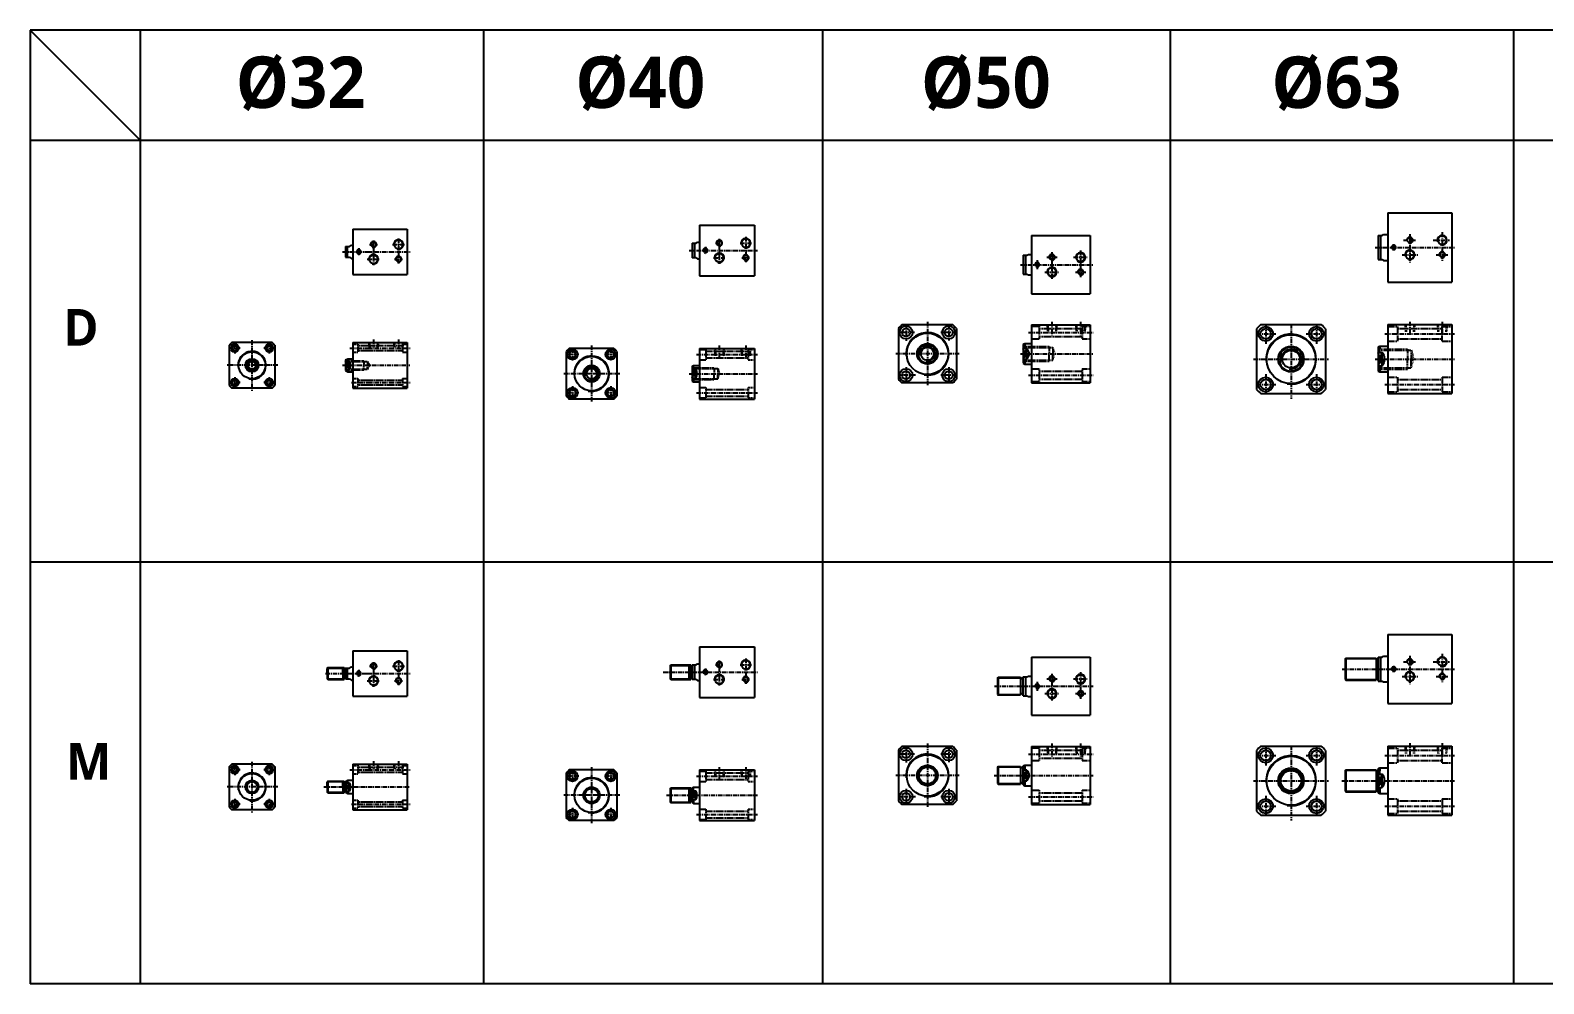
# Model space of a CAD drawing. Extents: x 0 to 4072, y 0 to 1298.
# Drawn here: x 0 to 2061, y 0 to 1298 of the extents above; entities that cross this region are included whole.
import ezdxf

# ---------------------------------------------------------------- set-up
doc = ezdxf.new("R2010")
doc.units = 0
doc.header["$LTSCALE"] = 5
doc.header["$MEASUREMENT"] = 0
doc.header["$PDMODE"] = 34
for name, pattern in [('CENTER', [2, 1.25, -0.25, 0.25, -0.25]), ('CENTERX2', [4, 2.5, -0.5, 0.5, -0.5]), ('HIDDEN', [0.375, 0.25, -0.125])]:
    doc.linetypes.add(name, pattern=pattern)
doc.layers.get('0').update_dxf_attribs({"linetype": 'CONTINUOUS'})
doc.layers.get('Defpoints').update_dxf_attribs({"linetype": 'CONTINUOUS'})
for name, color, linetype in [('CEN', 1, 'CENTERX2'), ('FL', 3, 'CONTINUOUS'), ('HIDDEN', 2, 'HIDDEN'), ('ML', 3, 'CONTINUOUS'), ('테두리', 7, 'CONTINUOUS')]:
    doc.layers.add(name, color=color, linetype=linetype)
doc.styles.add('GHS', font='romans', dxfattribs={"bigfont": 'ghs'})
doc.styles.add('문자', font='romans.shx')
doc.styles.add('치수', font='romans.shx', dxfattribs={"width": 0.7, "oblique": 10, "bigfont": 'fhg.shx'})

msp = doc.modelspace()

# ---------------------------------------------------------------- linework, layer by layer
for p, q in [((4071.8, 1298), (0, 1298)), ((0, 1298), (0, 574)), ((150, 1148), (0, 1298)), ((150, 574), (150, 1298)), ((617.5, 574), (617.5, 1298)), ((1079.3, 574), (1079.3, 1298)), ((1552.5, 574), (1552.5, 1298)), ((2020, 574), (2020, 1298)), ((4071.8, 1148), (0, 1148)), ((1848.4, 1049.3), (1848.4, 1015.8)), ((1848.4, 1049.3), (1935.4, 1049.3)), ((1935.4, 1049.3), (1935.4, 955.3)), ((439.3, 1027.3), (439.3, 987.3)), ((439.3, 1027.3), (458.7, 1027.3)), ((458.7, 1027.3), (513.3, 1027.3)), ((513.3, 1027.3), (513.3, 965.3)), ((1835.4, 1018.7), (1835.4, 986)), ((1835.4, 1018.7), (1840.7, 1018.7)), ((1838.4, 1018.7), (1838.4, 986)), ((1840.7, 1018.7), (1842.7, 1019.8)), ((1842.7, 1019.8), (1848.4, 1019.8)), ((1848.4, 1015.8), (1848.4, 1002.3)), ((429.3, 1003.6), (429.3, 989.1)), ((429.3, 1003.6), (434.5, 1003.6)), ((431.3, 1003.6), (431.3, 989.1)), ((434.5, 1003.6), (437.5, 1005.3)), ((437.5, 1005.3), (439.3, 1005.3)), ((1848.4, 1002.3), (1848.4, 955.3)), ((429.3, 989.1), (434.5, 989.1)), ((434.5, 989.1), (437.5, 987.3)), ((437.5, 987.3), (439.3, 987.3)), ((439.3, 987.3), (439.3, 978.3)), ((439.3, 978.3), (439.3, 965.3)), ((1835.4, 986), (1840.7, 986)), ((1840.7, 986), (1842.7, 984.8)), ((1842.7, 984.8), (1848.4, 984.8)), ((439.3, 965.3), (458.7, 965.3)), ((458.7, 965.3), (513.3, 965.3)), ((1848.4, 955.3), (1935.4, 955.3)), ((1669.7, 891.5), (1669.7, 809.1)), ((1675.5, 897.3), (1757.9, 897.3)), ((1763.7, 891.5), (1763.7, 809.1)), ((1848.4, 897.3), (1848.4, 863.8)), ((1848.4, 897.3), (1935.4, 897.3)), ((1935.4, 897.3), (1935.4, 803.3)), ((270.9, 869.5), (270.9, 814.4)), ((329.5, 872.9), (274.4, 872.9)), ((332.9, 869.5), (332.9, 814.4)), ((439.3, 872.9), (439.3, 841.9)), ((439.3, 872.9), (458.7, 872.9)), ((458.7, 872.9), (513.3, 872.9)), ((513.3, 872.9), (513.3, 810.9)), ((1835.4, 866.7), (1837.4, 867.8)), ((1835.4, 866.7), (1835.4, 834)), ((1837.4, 867.8), (1848.4, 867.8)), ((1837.4, 867.8), (1837.4, 863.8)), ((1837.4, 859.3), (1837.4, 867.8)), ((1837.4, 859.3), (1837.4, 867.8)), ((294.9, 847.6), (294.9, 836.3)), ((308.9, 847.6), (308.9, 836.3)), ((429.3, 849.2), (432.3, 850.9)), ((429.3, 849.2), (429.3, 834.7)), ((429.3, 847.6), (434.5, 847.6)), ((432.3, 850.9), (439.3, 850.9)), ((432.3, 847.6), (432.3, 850.9)), ((434.5, 841.9), (434.5, 847.6)), ((1701.7, 859.3), (1701.7, 841.3)), ((1731.7, 859.3), (1731.7, 841.3)), ((1835.4, 859.3), (1840.7, 859.3)), ((1840.7, 850.3), (1840.7, 859.3)), ((1840.7, 850.3), (1840.7, 841.3)), ((1848.4, 863.8), (1848.4, 803.3)), ((429.3, 836.3), (434.5, 836.3)), ((429.3, 834.7), (432.3, 832.9)), ((432.3, 836.3), (432.3, 832.9)), ((432.3, 832.9), (439.3, 832.9)), ((434.5, 841.9), (434.5, 836.3)), ((439.3, 841.9), (439.3, 832.9)), ((439.3, 832.9), (439.3, 823.9)), ((1835.4, 841.3), (1840.7, 841.3)), ((1835.4, 834), (1837.4, 832.8)), ((1837.4, 841.3), (1837.4, 832.8)), ((1837.4, 841.3), (1837.4, 832.8)), ((1837.4, 832.8), (1848.4, 832.8)), ((329.5, 810.9), (274.4, 810.9)), ((439.3, 823.9), (439.3, 810.9)), ((439.3, 810.9), (458.7, 810.9)), ((458.7, 810.9), (513.3, 810.9)), ((1675.5, 803.3), (1757.9, 803.3)), ((1848.4, 803.3), (1935.4, 803.3)), ((0, 724), (0, 0)), ((150, 0), (150, 724)), ((617.5, 0), (617.5, 724)), ((1079.3, 0), (1079.3, 724)), ((1552.5, 0), (1552.5, 724)), ((2020, 0), (2020, 724)), ((4071.8, 574), (0, 574)), ((4071.8, 574), (0, 574)), ((1848.4, 475.3), (1848.4, 441.8)), ((1848.4, 475.3), (1935.4, 475.3)), ((1935.4, 475.3), (1935.4, 381.3)), ((439.3, 453.3), (439.3, 413.3)), ((439.3, 453.3), (458.7, 453.3)), ((458.7, 453.3), (513.3, 453.3)), ((513.3, 453.3), (513.3, 391.3)), ((871.2, 433.4), (872, 434.2)), ((871.2, 433.4), (871.2, 415.1)), ((872, 434.2), (899.2, 434.2)), ((872, 434.2), (872, 414.2)), ((897.3, 414.2), (897.3, 434.2)), ((899.2, 414.2), (899.2, 434.2)), ((901.2, 414.2), (901.2, 434.3)), ((1790.4, 442.3), (1791.4, 443.3)), ((1790.4, 442.3), (1790.4, 414.3)), ((1791.4, 443.3), (1832.4, 443.3)), ((1791.4, 443.3), (1791.4, 413.3)), ((1832.4, 443.3), (1832.4, 413.3)), ((1835.4, 444.7), (1835.4, 412)), ((1835.4, 444.7), (1840.7, 444.7)), ((1835.4, 444.7), (1835.4, 412)), ((1835.4, 444.3), (1835.4, 412.3)), ((1838.4, 444.7), (1838.4, 412)), ((1840.7, 444.7), (1842.7, 445.8)), ((1842.7, 445.8), (1848.4, 445.8)), ((1848.4, 441.8), (1848.4, 428.3)), ((405.3, 430.3), (404.3, 429.2)), ((404.3, 422.3), (404.3, 429.2)), ((404.3, 422.3), (404.3, 415.4)), ((405.3, 414.3), (404.3, 415.4)), ((405.3, 430.3), (427.3, 430.3)), ((405.3, 430.3), (405.3, 414.3)), ((405.3, 414.3), (427.3, 414.3)), ((425.4, 422.3), (425.4, 430.3)), ((425.4, 422.3), (425.4, 414.3)), ((427.3, 430.3), (427.3, 422.3)), ((427.3, 429.6), (427.3, 429.6)), ((427.3, 414.3), (427.3, 422.3)), ((427.3, 415.1), (427.3, 415.1)), ((429.3, 429.6), (429.3, 415.1)), ((429.3, 429.6), (434.5, 429.6)), ((429.3, 422.3), (429.3, 429.6)), ((429.3, 422.3), (429.3, 415.1)), ((429.3, 415.1), (434.5, 415.1)), ((431.3, 429.6), (431.3, 415.1)), ((434.5, 429.6), (437.5, 431.3)), ((434.5, 415.1), (437.5, 413.3)), ((437.5, 431.3), (439.3, 431.3)), ((437.5, 413.3), (439.3, 413.3)), ((439.3, 413.3), (439.3, 404.3)), ((872, 414.2), (871.2, 415.1)), ((872, 414.2), (899.2, 414.2)), ((1317.1, 416.4), (1317.8, 417.2)), ((1317.1, 416.4), (1317.1, 393.9)), ((1317.8, 417.2), (1348.1, 417.2)), ((1317.8, 417.2), (1317.8, 393.2)), ((1348.1, 417.2), (1348.1, 393.2)), ((1352.1, 392), (1352.1, 417.7)), ((1790.4, 414.3), (1791.4, 413.3)), ((1791.4, 413.3), (1832.4, 413.3)), ((1848.4, 428.3), (1848.4, 381.3)), ((439.3, 404.3), (439.3, 391.3)), ((1317.1, 393.9), (1317.8, 393.2)), ((1317.8, 393.2), (1348.1, 393.2)), ((1835.4, 412), (1840.7, 412)), ((1840.7, 412), (1842.7, 410.8)), ((1842.7, 410.8), (1848.4, 410.8)), ((439.3, 391.3), (458.7, 391.3)), ((458.7, 391.3), (513.3, 391.3)), ((1848.4, 381.3), (1935.4, 381.3)), ((1669.7, 317.5), (1669.7, 235.1)), ((1675.5, 323.3), (1757.9, 323.3)), ((1763.7, 317.5), (1763.7, 235.1)), ((1848.4, 323.3), (1848.4, 289.8)), ((1848.4, 323.3), (1935.4, 323.3)), ((1935.4, 323.3), (1935.4, 229.3)), ((270.9, 295.5), (270.9, 240.4)), ((329.5, 298.9), (274.4, 298.9)), ((332.9, 295.5), (332.9, 240.4)), ((439.3, 298.9), (439.3, 267.9)), ((439.3, 298.9), (458.7, 298.9)), ((458.7, 298.9), (513.3, 298.9)), ((513.3, 298.9), (513.3, 236.9)), ((1317.1, 295.1), (1317.8, 295.8)), ((1317.1, 295.1), (1317.1, 272.6)), ((1317.8, 295.8), (1348.1, 295.8)), ((1317.8, 295.8), (1317.8, 271.8)), ((1348.1, 295.8), (1348.1, 271.8)), ((1352.1, 271.3), (1352.1, 296.4)), ((1352.1, 296.1), (1352.1, 271.5)), ((1790.4, 290.3), (1791.4, 291.3)), ((1790.4, 290.3), (1790.4, 262.3)), ((1791.4, 291.3), (1832.4, 291.3)), ((1791.4, 291.3), (1791.4, 261.3)), ((1832.4, 291.3), (1832.4, 261.3)), ((1835.4, 292.7), (1837.4, 293.8)), ((1835.4, 292.7), (1835.4, 260)), ((1835.4, 292.3), (1835.4, 260.3)), ((1837.4, 293.8), (1848.4, 293.8)), ((1837.4, 293.8), (1837.4, 289.8)), ((1837.4, 285.3), (1837.4, 293.8)), ((1837.4, 285.3), (1837.4, 293.8)), ((1848.4, 289.8), (1848.4, 229.3)), ((294.9, 273.6), (294.9, 262.3)), ((308.9, 273.6), (308.9, 262.3)), ((405.3, 275.9), (404.3, 274.9)), ((404.3, 267.9), (404.3, 274.9)), ((404.3, 267.9), (404.3, 261)), ((405.3, 275.9), (427.3, 275.9)), ((405.3, 275.9), (405.3, 259.9)), ((425.4, 267.9), (425.4, 275.9)), ((425.4, 267.9), (425.4, 259.9)), ((427.3, 275.9), (427.3, 267.9)), ((427.3, 275.2), (427.3, 275.2)), ((427.3, 259.9), (427.3, 267.9)), ((429.3, 275.2), (432.3, 276.9)), ((429.3, 267.9), (429.3, 275.2)), ((429.3, 273.6), (434.5, 273.6)), ((429.3, 267.9), (429.3, 260.7)), ((432.3, 276.9), (439.3, 276.9)), ((432.3, 273.6), (432.3, 276.9)), ((434.5, 267.9), (434.5, 273.6)), ((434.5, 267.9), (434.5, 262.3)), ((439.3, 267.9), (439.3, 258.9)), ((1317.1, 272.6), (1317.8, 271.8)), ((1317.8, 271.8), (1348.1, 271.8)), ((1701.7, 285.3), (1701.7, 267.3)), ((1731.7, 285.3), (1731.7, 267.3)), ((1835.4, 285.3), (1840.7, 285.3)), ((1840.7, 276.3), (1840.7, 285.3)), ((1840.7, 276.3), (1840.7, 267.3)), ((405.3, 259.9), (404.3, 261)), ((405.3, 259.9), (427.3, 259.9)), ((427.3, 260.7), (427.3, 260.7)), ((429.3, 262.3), (434.5, 262.3)), ((429.3, 260.7), (432.3, 258.9)), ((432.3, 262.3), (432.3, 258.9)), ((432.3, 258.9), (439.3, 258.9)), ((439.3, 258.9), (439.3, 249.9)), ((439.3, 249.9), (439.3, 236.9)), ((871.2, 265.7), (872, 266.5)), ((871.2, 265.7), (871.2, 247.3)), ((872, 246.5), (871.2, 247.3)), ((872, 266.5), (899.2, 266.5)), ((872, 266.5), (872, 246.5)), ((897.3, 246.5), (897.3, 266.5)), ((899.2, 246.5), (899.2, 266.5)), ((901.2, 246.5), (901.2, 266.6)), ((1790.4, 262.3), (1791.4, 261.3)), ((1791.4, 261.3), (1832.4, 261.3)), ((1835.4, 267.3), (1840.7, 267.3)), ((1835.4, 260), (1837.4, 258.8)), ((1837.4, 267.3), (1837.4, 258.8)), ((1837.4, 267.3), (1837.4, 258.8)), ((1837.4, 258.8), (1848.4, 258.8)), ((329.5, 236.9), (274.4, 236.9)), ((439.3, 236.9), (458.7, 236.9)), ((458.7, 236.9), (513.3, 236.9)), ((872, 246.5), (899.2, 246.5)), ((1675.5, 229.3), (1757.9, 229.3)), ((1848.4, 229.3), (1935.4, 229.3)), ((4071.8, 0), (0, 0))]:
    msp.add_line(p, q)
at = {"color": 7}
for p, q in [((911.2, 1032.7), (986.2, 1032.7)), ((911.2, 1032.7), (911.2, 1006.2)), ((986.2, 1032.7), (986.2, 963.7)), ((1363.1, 1018.4), (1443.1, 1018.4)), ((1363.1, 1018.4), (1363.1, 939.4)), ((1443.1, 1018.4), (1443.1, 939.4)), ((901.2, 1008.3), (901.2, 988.2)), ((901.2, 1008.3), (906.5, 1008.3)), ((904.2, 1008.3), (904.2, 988.2)), ((906.5, 1008.3), (908.5, 1009.4)), ((908.5, 1009.4), (911.2, 1009.4)), ((911.2, 1006.2), (911.2, 998.2)), ((911.2, 998.2), (911.2, 963.7)), ((1352.1, 991.7), (1352.1, 966)), ((1352.1, 991.7), (1357.1, 991.7)), ((1355.1, 991.7), (1355.1, 966)), ((1357.1, 991.7), (1359.1, 992.9)), ((1359.1, 992.9), (1363.1, 992.9)), ((906.5, 988.2), (901.2, 988.2)), ((906.5, 988.2), (908.5, 987)), ((908.5, 987), (911.2, 987)), ((911.2, 963.7), (986.2, 963.7)), ((1352.1, 966), (1357.1, 966)), ((1357.1, 966), (1359.1, 964.9)), ((1359.1, 964.9), (1363.1, 964.9)), ((1363.1, 939.4), (1443.1, 939.4)), ((1363.1, 897), (1443.1, 897)), ((1363.1, 897), (1363.1, 857.5)), ((1443.1, 897), (1443.1, 818)), ((1352.1, 870.4), (1354.1, 871.5)), ((1352.1, 870.4), (1352.1, 844.7)), ((1354.1, 871.5), (1363.1, 871.5)), ((1354.1, 871.5), (1354.1, 864.7)), ((729.8, 860.9), (729.8, 800.1)), ((794.7, 865), (733.9, 865)), ((798.8, 860.9), (798.8, 800.1)), ((911.2, 865), (911.2, 830.5)), ((911.2, 865), (986.2, 865)), ((986.2, 865), (986.2, 796)), ((1357.1, 864.7), (1352.1, 864.7)), ((1352.1, 850.3), (1357.1, 850.3)), ((1354.1, 850.3), (1354.1, 843.5)), ((1357.1, 857.5), (1357.1, 864.7)), ((1357.1, 857.5), (1357.1, 850.3)), ((1363.1, 857.5), (1363.1, 818)), ((754.8, 836.4), (754.8, 824.6)), ((773.8, 836.4), (773.8, 824.6)), ((901.2, 840.6), (903.2, 841.7)), ((901.2, 840.6), (901.2, 820.5)), ((901.2, 836.4), (906.2, 836.4)), ((901.2, 824.6), (906.2, 824.6)), ((903.2, 841.7), (911.2, 841.7)), ((903.2, 836.4), (903.2, 841.7)), ((903.2, 824.6), (903.2, 819.3)), ((906.2, 836.4), (906.2, 830.5)), ((906.2, 824.6), (906.2, 830.5)), ((911.2, 830.5), (911.2, 796)), ((1352.1, 844.7), (1354.1, 843.5)), ((1354.1, 843.5), (1363.1, 843.5)), ((901.2, 820.5), (903.2, 819.3)), ((903.2, 819.3), (911.2, 819.3)), ((1363.1, 818), (1443.1, 818)), ((794.7, 796), (733.9, 796)), ((911.2, 796), (986.2, 796)), ((911.2, 458.7), (986.2, 458.7)), ((911.2, 458.7), (911.2, 432.2)), ((986.2, 458.7), (986.2, 389.7)), ((901.2, 434.3), (901.2, 414.2)), ((901.2, 434.3), (906.5, 434.3)), ((901.2, 434.3), (901.2, 414.2)), ((904.2, 434.3), (904.2, 414.2)), ((906.5, 434.3), (908.5, 435.4)), ((908.5, 435.4), (911.2, 435.4)), ((1363.1, 444.4), (1443.1, 444.4)), ((1363.1, 444.4), (1363.1, 365.4)), ((1443.1, 444.4), (1443.1, 365.4)), ((906.5, 414.2), (901.2, 414.2)), ((906.5, 414.2), (908.5, 413)), ((908.5, 413), (911.2, 413)), ((911.2, 432.2), (911.2, 424.2)), ((911.2, 424.2), (911.2, 389.7)), ((1352.1, 417.7), (1357.1, 417.7)), ((1355.1, 417.7), (1355.1, 392)), ((1357.1, 417.7), (1359.1, 418.9)), ((1359.1, 418.9), (1363.1, 418.9)), ((1352.1, 392), (1357.1, 392)), ((1357.1, 392), (1359.1, 390.9)), ((911.2, 389.7), (986.2, 389.7)), ((1359.1, 390.9), (1363.1, 390.9)), ((1363.1, 365.4), (1443.1, 365.4)), ((1363.1, 323), (1443.1, 323)), ((1363.1, 323), (1363.1, 283.5)), ((1443.1, 323), (1443.1, 244)), ((794.7, 291), (733.9, 291)), ((911.2, 291), (911.2, 256.5)), ((911.2, 291), (986.2, 291)), ((986.2, 291), (986.2, 222)), ((1352.1, 296.4), (1354.1, 297.5)), ((1352.1, 296.4), (1352.1, 270.7)), ((1357.1, 290.7), (1352.1, 290.7)), ((1354.1, 297.5), (1363.1, 297.5)), ((1354.1, 297.5), (1354.1, 290.7)), ((1357.1, 283.5), (1357.1, 290.7)), ((729.8, 286.9), (729.8, 226.1)), ((798.8, 286.9), (798.8, 226.1)), ((1352.1, 276.3), (1357.1, 276.3)), ((1352.1, 270.7), (1354.1, 269.5)), ((1354.1, 276.3), (1354.1, 269.5)), ((1354.1, 269.5), (1363.1, 269.5)), ((1357.1, 283.5), (1357.1, 276.3)), ((1363.1, 283.5), (1363.1, 244)), ((754.8, 262.4), (754.8, 250.6)), ((773.8, 262.4), (773.8, 250.6)), ((901.2, 266.6), (903.2, 267.7)), ((901.2, 266.6), (901.2, 246.5)), ((901.2, 262.4), (906.2, 262.4)), ((901.2, 250.6), (906.2, 250.6)), ((903.2, 267.7), (911.2, 267.7)), ((903.2, 262.4), (903.2, 267.7)), ((903.2, 250.6), (903.2, 245.3)), ((906.2, 262.4), (906.2, 256.5)), ((906.2, 250.6), (906.2, 256.5)), ((911.2, 256.5), (911.2, 222)), ((901.2, 246.5), (903.2, 245.3)), ((903.2, 245.3), (911.2, 245.3)), ((1363.1, 244), (1443.1, 244)), ((794.7, 222), (733.9, 222)), ((911.2, 222), (986.2, 222))]:
    msp.add_line(p, q, dxfattribs=at)
at = {"ltscale": 0.1}
for p, q in [((901.2, 434.3), (901.2, 414.2)), ((901.2, 266.6), (901.2, 246.5))]:
    msp.add_line(p, q, dxfattribs=at)
at = {"color": 3}
for p, q in [((1790.6, 442.6), (1832.4, 442.6)), ((1832.4, 442.6), (1832.5, 442.7)), ((1317.1, 416.4), (1348.2, 416.4)), ((1790.6, 414.1), (1832.4, 414.1)), ((1832.4, 414.1), (1832.5, 414)), ((1317.1, 393.9), (1348.2, 393.9)), ((1317.1, 295.1), (1348.2, 295.1)), ((1790.6, 290.6), (1832.4, 290.6)), ((1832.4, 290.6), (1832.5, 290.7)), ((1317.1, 272.6), (1348.2, 272.6)), ((1790.6, 262.1), (1832.4, 262.1)), ((1832.4, 262.1), (1832.5, 262))]:
    msp.add_line(p, q, dxfattribs=at)
at = {"color": 7}
for centre, radius in [((938.2, 1008.2), 3.3), ((974.2, 1008.2), 5.75), ((1878.4, 1012.3), 3.38), ((1922.4, 1012.3), 5.75), ((919.2, 998.2), 2.5), ((938.2, 988.2), 5.75), ((974.2, 988.2), 3.3), ((1391.1, 988.9), 3.38), ((1430.1, 988.9), 5.75), ((1856.4, 1002.3), 2.5), ((1878.4, 992.3), 5.75), ((1922.4, 992.3), 3.38), ((1371.1, 978.9), 2.5), ((1391.1, 968.9), 5.75), ((1430.1, 968.9), 3.38), ((1716.7, 850.3), 33.3), ((738.3, 856.5), 7), ((738.3, 856.5), 4.5), ((764.3, 830.5), 23.2), ((790.3, 856.5), 7), ((790.3, 856.5), 4.5), ((764.3, 830.5), 11.2), ((764.3, 830.5), 7), ((738.3, 804.5), 7), ((738.3, 804.5), 4.5), ((790.3, 804.5), 7), ((790.3, 804.5), 4.5), ((938.2, 434.2), 3.3), ((974.2, 434.2), 5.75), ((1878.4, 438.3), 3.38), ((1922.4, 438.3), 5.75), ((919.2, 424.2), 2.5), ((938.2, 414.2), 5.75), ((974.2, 414.2), 3.3), ((1391.1, 414.9), 3.38), ((1430.1, 414.9), 5.75), ((1856.4, 428.3), 2.5), ((1878.4, 418.3), 5.75), ((1922.4, 418.3), 3.38), ((1371.1, 404.9), 2.5), ((1391.1, 394.9), 5.75), ((1430.1, 394.9), 3.38), ((1716.7, 276.3), 33.3), ((738.3, 282.5), 7), ((790.3, 282.5), 7), ((738.3, 282.5), 4.5), ((764.3, 256.5), 23.2), ((790.3, 282.5), 4.5), ((738.3, 230.5), 7), ((738.3, 230.5), 4.5), ((790.3, 230.5), 7), ((790.3, 230.5), 4.5)]:
    msp.add_circle(centre, radius, dxfattribs=at)
for centre, radius in [((1682.2, 884.8), 10), ((1682.2, 884.8), 7), ((1751.2, 884.8), 10), ((1751.2, 884.8), 7), ((278.4, 865.4), 5.5), ((278.4, 865.4), 3.3), ((325.4, 865.4), 5.5), ((325.4, 865.4), 3.3), ((1716.7, 850.3), 17.5), ((301.9, 841.9), 9), ((301.9, 841.9), 5.12), ((1716.7, 850.3), 12), ((1682.2, 815.8), 10), ((1751.2, 815.8), 10), ((278.4, 818.4), 5.5), ((278.4, 818.4), 3.3), ((325.4, 818.4), 5.5), ((325.4, 818.4), 3.3), ((1682.2, 815.8), 7), ((1751.2, 815.8), 7), ((467.3, 432.3), 3.38), ((501.3, 432.3), 5.75), ((447.3, 422.3), 2.5), ((467.3, 412.3), 5.75), ((501.3, 412.3), 3.38), ((1682.2, 310.8), 10), ((1682.2, 310.8), 7), ((1751.2, 310.8), 10), ((1751.2, 310.8), 7), ((278.4, 291.4), 5.5), ((278.4, 291.4), 3.3), ((325.4, 291.4), 5.5), ((325.4, 291.4), 3.3), ((1221.5, 283.5), 11.5), ((1716.7, 276.3), 17.5), ((1716.7, 276.3), 14), ((301.9, 267.9), 9), ((278.4, 244.4), 5.5), ((278.4, 244.4), 3.3), ((325.4, 244.4), 5.5), ((325.4, 244.4), 3.3), ((764.3, 256.5), 11.2), ((764.3, 256.5), 9.19), ((1682.2, 241.8), 10), ((1682.2, 241.8), 7), ((1751.2, 241.8), 10), ((1751.2, 241.8), 7)]:
    msp.add_circle(centre, radius)
for centre, radius, start, end in [((1716.7, 850.3), 62.5, 131.2361, 138.7639), ((1716.7, 850.3), 62.5, 131.2361, 138.7639), ((1716.7, 850.3), 62.5, 41.2361, 48.7639), ((301.9, 841.9), 41.5, 131.6699, 138.3301), ((301.9, 841.9), 41.5, 41.6699, 48.3301), ((1716.7, 850.3), 16.3, 23.4086, 156.5914), ((301.9, 841.9), 7.27, 15.6063, 164.3937), ((426.4, 842), 9.85, 359.8976, 34.9452), ((1831.3, 850.3), 13, 0.1724, 44.0348), ((1831.3, 850.4), 13, 315.9652, 359.8276), ((301.9, 841.9), 7.27, 195.6063, 344.3937), ((426.4, 841.9), 9.85, 325.0548, 0.1024), ((764.3, 830.5), 10, 18.9652, 161.0348), ((764.3, 830.5), 10, 198.9652, 341.0348), ((1716.7, 850.3), 16.3, 203.4086, 336.5914), ((301.9, 841.9), 41.5, 221.6699, 228.3301), ((301.9, 841.9), 41.5, 311.6699, 318.3301), ((1716.7, 850.3), 62.5, 221.2361, 228.7639), ((1716.7, 850.3), 62.5, 311.2361, 318.7639), ((1716.7, 850.3), 62.5, 311.2361, 318.7639), ((900.2, 433.4), 1, 180, 0), ((1833.9, 443.3), 1.5, 180, 0), ((428.3, 429.6), 1, 175.2659, 0), ((428.3, 415.1), 1, 0, 184.7341), ((900.2, 415.1), 1, 0, 180), ((1350.1, 417.2), 2, 180, 0), ((1833.9, 413.3), 1.5, 0, 180), ((1350.1, 393.2), 2, 0, 180), ((1716.7, 276.3), 62.5, 131.2361, 138.7639), ((1716.7, 276.3), 62.5, 131.2361, 138.7639), ((1716.7, 276.3), 62.5, 41.2361, 48.7639), ((301.9, 267.9), 41.5, 131.6699, 138.3301), ((301.9, 267.9), 41.5, 41.6699, 48.3301), ((1221.5, 283.5), 12.8, 20.9017, 159.0983), ((1350.1, 295.8), 2, 180, 0), ((1716.7, 276.3), 16.3, 23.4086, 156.5914), ((1833.9, 291.3), 1.5, 180, 0), ((301.9, 267.9), 7.25, 15.0902, 164.9098), ((428.3, 275.2), 1, 175.2659, 0), ((426.4, 268), 9.85, 359.8976, 34.9452), ((426.4, 267.9), 9.85, 325.0548, 0.1024), ((1221.5, 283.5), 12.8, 200.9017, 339.0983), ((1350.1, 271.8), 2, 0, 180), ((1716.7, 276.3), 16.3, 203.4086, 336.5914), ((1831.3, 276.3), 13, 0.1724, 44.0348), ((1831.3, 276.4), 13, 315.9652, 359.8276), ((301.9, 267.9), 7.25, 195.0902, 344.9098), ((428.3, 260.7), 1, 0, 184.7341), ((900.2, 265.7), 1, 180, 0), ((900.2, 247.3), 1, 0, 180), ((1833.9, 261.3), 1.5, 0, 180), ((301.9, 267.9), 41.5, 221.6699, 228.3301), ((301.9, 267.9), 41.5, 311.6699, 318.3301), ((1716.7, 276.3), 62.5, 221.2361, 228.7639), ((1716.7, 276.3), 62.5, 311.2361, 318.7639), ((1716.7, 276.3), 62.5, 311.2361, 318.7639)]:
    msp.add_arc(centre, radius, start, end)
for centre, radius, start, end in [((764.3, 830.5), 46, 131.4096, 138.5904), ((764.3, 830.5), 46, 41.4096, 48.5904), ((1349.8, 857.5), 10.3, 315.5671, 44.4329), ((764.3, 830.5), 11.2, 31.982, 148.018), ((898.4, 830.5), 9.8, 322.7372, 37.2628), ((764.3, 830.5), 46, 221.4096, 228.5904), ((764.3, 830.5), 46, 311.4096, 318.5904), ((764.3, 256.5), 46, 131.4096, 138.5904), ((764.3, 256.5), 46, 41.4096, 48.5904), ((1349.8, 283.5), 10.3, 315.5671, 44.4329), ((898.4, 256.5), 9.8, 322.7372, 37.2628), ((764.3, 256.5), 46, 221.4096, 228.5904), ((764.3, 256.5), 46, 311.4096, 318.5904)]:
    msp.add_arc(centre, radius, start, end, dxfattribs=at)
at = {"layer": 'CEN'}
for p, q in [((1856.4, 998.6), (1856.4, 1005.9)), ((1856.4, 424.6), (1856.4, 431.9))]:
    msp.add_line(p, q, dxfattribs=at)
at = {"layer": 'Defpoints', "color": 0, "linetype": 'ByBlock'}
for p in [(467.3, 978.2), (501.3, 980.6), (938.2, 979.9), (974.2, 982.3), (1391.1, 958.9), (1430.1, 959.8), (1757.9, 897.3), (1192.5, 818), (1250.5, 818), (1682.2, 803.3), (1751.2, 803.3), (1757.9, 803.3), (467.3, 404.2), (501.3, 406.6), (938.2, 405.9), (974.2, 408.3), (1391.1, 384.9), (1430.1, 385.8), (1757.9, 323.3), (1192.5, 244), (1250.5, 244), (1682.2, 229.3), (1751.2, 229.3), (1757.9, 229.3)]:
    msp.add_point(p, dxfattribs=at)
at = {"layer": 'FL'}
for p, q in [((871.2, 433.4), (897.3, 433.4)), ((897.3, 433.4), (899.2, 434.2)), ((404.6, 429.6), (425.4, 429.6)), ((404.6, 415.1), (425.4, 415.1)), ((425.4, 429.6), (427.3, 430.3)), ((425.4, 415.1), (427.3, 414.3)), ((871.2, 415.1), (897.3, 415.1)), ((897.3, 415.1), (899.2, 414.2)), ((404.6, 275.2), (425.4, 275.2)), ((425.4, 275.2), (427.3, 275.9)), ((431.9, 267.9), (429.3, 273.6)), ((431.9, 267.9), (429.3, 262.3)), ((431.9, 267.9), (434.5, 273.6)), ((431.9, 267.9), (434.5, 262.3)), ((404.6, 260.7), (425.4, 260.7)), ((425.4, 260.7), (427.3, 259.9)), ((871.2, 265.7), (897.3, 265.7)), ((871.2, 247.3), (897.3, 247.3)), ((897.3, 265.7), (899.2, 266.5)), ((897.3, 247.3), (899.2, 246.5))]:
    msp.add_line(p, q, dxfattribs=at)
at = {"layer": 'HIDDEN'}
for p, q in [((1363.1, 895.3), (1373.9, 895.3)), ((1373.9, 895.3), (1373.9, 877.8)), ((1373.9, 892), (1432.3, 892)), ((1384.6, 897), (1385.3, 887)), ((1385.3, 897), (1386.1, 887)), ((1396.8, 897), (1396.1, 887)), ((1397.6, 897), (1396.8, 887)), ((1423.6, 897), (1424.3, 887)), ((1424.3, 897), (1425.1, 887)), ((1432.3, 895.3), (1432.3, 877.8)), ((1432.3, 895.3), (1443.1, 895.3)), ((1435.8, 897), (1435.1, 887)), ((1436.6, 897), (1435.8, 887)), ((1848.4, 894.8), (1861.4, 894.8)), ((1861.4, 894.8), (1861.4, 874.8)), ((1861.4, 891.8), (1922.4, 891.8)), ((1871.9, 897.3), (1872.6, 887.3)), ((1872.6, 897.3), (1873.4, 887.3)), ((1884.1, 897.3), (1883.4, 887.3)), ((1884.9, 897.3), (1884.1, 887.3)), ((1915.9, 897.3), (1916.6, 887.3)), ((1916.6, 897.3), (1917.4, 887.3)), ((1922.4, 894.8), (1935.4, 894.8)), ((1922.4, 874.8), (1922.4, 894.8)), ((1928.1, 897.3), (1927.4, 887.3)), ((1928.9, 897.3), (1928.1, 887.3)), ((439.3, 870.9), (445.8, 870.9)), ((445.8, 870.9), (445.8, 859.9)), ((445.8, 868.7), (458.7, 868.7)), ((458.7, 868.7), (506.8, 868.7)), ((460.8, 872.9), (461.5, 866.4)), ((461.5, 872.9), (462.3, 866.4)), ((473, 872.9), (472.3, 866.4)), ((473.8, 872.9), (473, 866.4)), ((494.8, 872.9), (495.5, 866.4)), ((495.5, 872.9), (496.3, 866.4)), ((507, 872.9), (506.3, 866.4)), ((506.8, 870.9), (513.3, 870.9)), ((506.8, 870.9), (506.8, 859.9)), ((507.8, 872.9), (507, 866.4)), ((1352.1, 867.5), (1387.1, 867.5)), ((1352.1, 866.3), (1387.1, 866.3)), ((1363.1, 877.8), (1373.9, 877.8)), ((1373.9, 881), (1432.3, 881)), ((1387.1, 867.5), (1387.1, 857.5)), ((1387.1, 866.3), (1392.1, 866.3)), ((1392.1, 866.3), (1392.1, 857.5)), ((1392.1, 866.3), (1394.6, 857.5)), ((1432.3, 877.8), (1443.1, 877.8)), ((1848.4, 874.8), (1861.4, 874.8)), ((1861.4, 877.8), (1922.4, 877.8)), ((1922.4, 874.8), (1935.4, 874.8)), ((429.3, 847.9), (454.3, 847.9)), ((429.3, 847.1), (459.3, 847.1)), ((439.3, 859.9), (445.8, 859.9)), ((445.8, 862.1), (458.7, 862.1)), ((454.3, 847.9), (454.3, 841.9)), ((458.7, 862.1), (506.8, 862.1)), ((459.3, 847.1), (462.2, 841.9)), ((459.3, 847.1), (459.3, 841.9)), ((506.8, 859.9), (513.3, 859.9)), ((911.2, 863.5), (919.8, 863.5)), ((911.2, 849.5), (919.8, 849.5)), ((919.8, 863.5), (919.8, 849.5)), ((919.8, 861), (977.6, 861)), ((919.8, 852), (977.6, 852)), ((931.7, 865), (932.4, 855)), ((932.4, 865), (933.2, 855)), ((943.9, 865), (943.2, 855)), ((944.7, 865), (943.9, 855)), ((967.7, 865), (968.4, 855)), ((968.4, 865), (969.2, 855)), ((977.6, 863.5), (977.6, 849.5)), ((977.6, 863.5), (986.2, 863.5)), ((977.6, 849.5), (986.2, 849.5)), ((979.9, 865), (979.2, 855)), ((980.7, 865), (979.9, 855)), ((1352.1, 848.8), (1387.1, 848.8)), ((1352.1, 847.5), (1387.1, 847.5)), ((1387.1, 847.5), (1387.1, 857.5)), ((1387.1, 848.8), (1392.1, 848.8)), ((1392.1, 848.8), (1394.6, 857.5)), ((1392.1, 848.8), (1392.1, 857.5)), ((1835.4, 863.8), (1875.4, 863.8)), ((1835.4, 862.3), (1880.4, 862.3)), ((1875.4, 863.8), (1875.4, 850.3)), ((1875.4, 836.8), (1875.4, 850.3)), ((1880.4, 862.3), (1880.4, 850.3)), ((1880.4, 862.3), (1883.4, 850.3)), ((1880.4, 838.3), (1883.4, 850.3)), ((1880.4, 838.3), (1880.4, 850.3)), ((429.3, 836.8), (459.3, 836.8)), ((429.3, 835.9), (454.3, 835.9)), ((454.3, 835.9), (454.3, 841.9)), ((459.3, 836.8), (462.2, 841.9)), ((459.3, 836.8), (459.3, 841.9)), ((901.2, 838.5), (931.2, 838.5)), ((901.2, 837.5), (936.2, 837.5)), ((931.2, 837.5), (931.2, 838.5)), ((931.2, 837.5), (931.2, 830.5)), ((931.2, 823.5), (931.2, 830.5)), ((936.2, 837.5), (936.2, 830.5)), ((936.2, 837.5), (938, 830.5)), ((936.2, 823.5), (938, 830.5)), ((936.2, 823.5), (936.2, 830.5)), ((1363.1, 837.3), (1373.9, 837.3)), ((1373.9, 837.3), (1373.9, 819.8)), ((1373.9, 834), (1432.3, 834)), ((1432.3, 837.3), (1443.1, 837.3)), ((1432.3, 837.3), (1432.3, 819.8)), ((1835.4, 838.3), (1880.4, 838.3)), ((1835.4, 836.8), (1875.4, 836.8)), ((1848.4, 825.8), (1861.4, 825.8)), ((1861.4, 825.8), (1861.4, 805.8)), ((1922.4, 825.8), (1922.4, 805.8)), ((1922.4, 825.8), (1935.4, 825.8)), ((439.3, 823.9), (445.8, 823.9)), ((439.3, 812.9), (445.8, 812.9)), ((445.8, 823.9), (445.8, 812.9)), ((445.8, 821.7), (458.7, 821.7)), ((445.8, 815.1), (458.7, 815.1)), ((458.7, 821.7), (506.8, 821.7)), ((458.7, 815.1), (506.8, 815.1)), ((506.8, 823.9), (513.3, 823.9)), ((506.8, 823.9), (506.8, 812.9)), ((506.8, 812.9), (513.3, 812.9)), ((901.2, 823.5), (936.2, 823.5)), ((901.2, 822.5), (914.7, 822.5)), ((911.2, 811.5), (919.8, 811.5)), ((914.7, 822.5), (931.2, 822.5)), ((919.8, 811.5), (919.8, 797.5)), ((919.8, 809), (977.6, 809)), ((931.2, 823.5), (931.2, 822.5)), ((977.6, 811.5), (986.2, 811.5)), ((977.6, 811.5), (977.6, 797.5)), ((1363.1, 819.8), (1373.9, 819.8)), ((1373.9, 823), (1432.3, 823)), ((1432.3, 819.8), (1443.1, 819.8)), ((1848.4, 805.8), (1861.4, 805.8)), ((1861.4, 822.8), (1922.4, 822.8)), ((1861.4, 808.8), (1922.4, 808.8)), ((1922.4, 805.8), (1935.4, 805.8)), ((911.2, 797.5), (919.8, 797.5)), ((919.8, 800), (977.6, 800)), ((977.6, 797.5), (986.2, 797.5)), ((1363.1, 321.3), (1373.9, 321.3)), ((1373.9, 321.3), (1373.9, 303.8)), ((1373.9, 318), (1432.3, 318)), ((1384.6, 323), (1385.3, 313)), ((1385.3, 323), (1386.1, 313)), ((1396.8, 323), (1396.1, 313)), ((1397.6, 323), (1396.8, 313)), ((1423.6, 323), (1424.3, 313)), ((1424.3, 323), (1425.1, 313)), ((1432.3, 321.3), (1432.3, 303.8)), ((1432.3, 321.3), (1443.1, 321.3)), ((1435.8, 323), (1435.1, 313)), ((1436.6, 323), (1435.8, 313)), ((1848.4, 320.8), (1861.4, 320.8)), ((1861.4, 320.8), (1861.4, 300.8)), ((1861.4, 317.8), (1922.4, 317.8)), ((1871.9, 323.3), (1872.6, 313.3)), ((1872.6, 323.3), (1873.4, 313.3)), ((1884.1, 323.3), (1883.4, 313.3)), ((1884.9, 323.3), (1884.1, 313.3)), ((1915.9, 323.3), (1916.6, 313.3)), ((1916.6, 323.3), (1917.4, 313.3)), ((1922.4, 320.8), (1935.4, 320.8)), ((1922.4, 300.8), (1922.4, 320.8)), ((1928.1, 323.3), (1927.4, 313.3)), ((1928.9, 323.3), (1928.1, 313.3)), ((439.3, 296.9), (445.8, 296.9)), ((445.8, 296.9), (445.8, 285.9)), ((445.8, 294.7), (458.7, 294.7)), ((458.7, 294.7), (506.8, 294.7)), ((460.8, 298.9), (461.5, 292.4)), ((461.5, 298.9), (462.3, 292.4)), ((473, 298.9), (472.3, 292.4)), ((473.8, 298.9), (473, 292.4)), ((494.8, 298.9), (495.5, 292.4)), ((495.5, 298.9), (496.3, 292.4)), ((507, 298.9), (506.3, 292.4)), ((506.8, 296.9), (513.3, 296.9)), ((506.8, 296.9), (506.8, 285.9)), ((507.8, 298.9), (507, 292.4)), ((911.2, 289.5), (919.8, 289.5)), ((919.8, 289.5), (919.8, 275.5)), ((931.7, 291), (932.4, 281)), ((932.4, 291), (933.2, 281)), ((943.9, 291), (943.2, 281)), ((944.7, 291), (943.9, 281)), ((967.7, 291), (968.4, 281)), ((968.4, 291), (969.2, 281)), ((977.6, 289.5), (977.6, 275.5)), ((977.6, 289.5), (986.2, 289.5)), ((979.9, 291), (979.2, 281)), ((980.7, 291), (979.9, 281)), ((1363.1, 303.8), (1373.9, 303.8)), ((1373.9, 307), (1432.3, 307)), ((1432.3, 303.8), (1443.1, 303.8)), ((1848.4, 300.8), (1861.4, 300.8)), ((1861.4, 303.8), (1922.4, 303.8)), ((1922.4, 300.8), (1935.4, 300.8)), ((439.3, 285.9), (445.8, 285.9)), ((445.8, 288.1), (458.7, 288.1)), ((458.7, 288.1), (506.8, 288.1)), ((506.8, 285.9), (513.3, 285.9)), ((911.2, 275.5), (919.8, 275.5)), ((919.8, 287), (977.6, 287)), ((919.8, 278), (977.6, 278)), ((977.6, 275.5), (986.2, 275.5)), ((439.3, 249.9), (445.8, 249.9)), ((445.8, 249.9), (445.8, 238.9)), ((445.8, 247.7), (458.7, 247.7)), ((458.7, 247.7), (506.8, 247.7)), ((506.8, 249.9), (513.3, 249.9)), ((506.8, 249.9), (506.8, 238.9)), ((1363.1, 263.3), (1373.9, 263.3)), ((1373.9, 263.3), (1373.9, 245.8)), ((1373.9, 260), (1432.3, 260)), ((1373.9, 249), (1432.3, 249)), ((1432.3, 263.3), (1443.1, 263.3)), ((1432.3, 263.3), (1432.3, 245.8)), ((1848.4, 251.8), (1861.4, 251.8)), ((1861.4, 251.8), (1861.4, 231.8)), ((1861.4, 248.8), (1922.4, 248.8)), ((1922.4, 251.8), (1922.4, 231.8)), ((1922.4, 251.8), (1935.4, 251.8)), ((439.3, 238.9), (445.8, 238.9)), ((445.8, 241.1), (458.7, 241.1)), ((458.7, 241.1), (506.8, 241.1)), ((506.8, 238.9), (513.3, 238.9)), ((911.2, 237.5), (919.8, 237.5)), ((919.8, 237.5), (919.8, 223.5)), ((919.8, 235), (977.6, 235)), ((977.6, 237.5), (986.2, 237.5)), ((977.6, 237.5), (977.6, 223.5)), ((1363.1, 245.8), (1373.9, 245.8)), ((1432.3, 245.8), (1443.1, 245.8)), ((1848.4, 231.8), (1861.4, 231.8)), ((1861.4, 234.8), (1922.4, 234.8)), ((1922.4, 231.8), (1935.4, 231.8)), ((911.2, 223.5), (919.8, 223.5)), ((919.8, 226), (977.6, 226)), ((977.6, 223.5), (986.2, 223.5))]:
    msp.add_line(p, q, dxfattribs=at)
at = {"layer": 'ML', "color": 1, "linetype": 'CENTER'}
for p, q in [((467.3, 1011.9), (467.3, 978.2)), ((501.3, 1014.5), (501.3, 980.6)), ((938.2, 1014.2), (938.2, 979.9)), ((974.2, 1016.7), (974.2, 982.3)), ((1869.8, 1012.3), (1887, 1012.3)), ((1878.4, 1020.3), (1878.4, 1015.8)), ((1878.4, 1015.8), (1878.4, 1002.3)), ((1910.4, 1012.3), (1932.3, 1012.3)), ((1922.4, 1023.1), (1922.4, 984.3)), ((425.3, 996.3), (458.7, 996.3)), ((447.3, 1001.2), (447.3, 991.6)), ((458.7, 996.3), (517.3, 996.3)), ((461.9, 1006.3), (472.9, 1006.3)), ((493.2, 1006.3), (509.4, 1006.3)), ((897.2, 998.2), (990.2, 998.2)), ((919.2, 1003.3), (919.2, 993.2)), ((933, 1008.2), (943.2, 1008.2)), ((966.4, 1008.2), (982, 1008.2)), ((1391.1, 995.8), (1391.1, 958.9)), ((1430.1, 998.3), (1430.1, 961.8)), ((1831.4, 1002.3), (1939.4, 1002.3)), ((1867.9, 992.3), (1889.1, 992.3)), ((1878.4, 1002.3), (1878.4, 982)), ((1914.3, 992.3), (1930.3, 992.3)), ((458.7, 986.3), (475.7, 986.3)), ((495.8, 986.3), (506.9, 986.3)), ((930.5, 988.2), (945.9, 988.2)), ((968.7, 988.2), (979.5, 988.2)), ((1348.1, 978.9), (1447.1, 978.9)), ((1371.1, 985.1), (1371.1, 972.6)), ((1381.4, 968.9), (1400.5, 968.9)), ((1384.1, 988.9), (1398.4, 988.9)), ((1420.6, 988.9), (1439.1, 988.9)), ((1423.1, 968.9), (1437.4, 968.9)), ((1203.8, 886.5), (1182, 886.5)), ((1192.5, 897), (1192.5, 875.3)), ((1221.5, 901), (1221.5, 814)), ((1261, 886.5), (1239.8, 886.5)), ((1250.5, 897), (1250.5, 875.5)), ((1359.1, 886.5), (1447.1, 886.5)), ((1391.1, 901), (1391.1, 883)), ((1430.1, 901), (1430.1, 883)), ((1682.2, 897.3), (1682.2, 870.8)), ((1716.7, 898.2), (1716.7, 796.2)), ((1751.2, 897.3), (1751.2, 870.8)), ((1878.4, 901.3), (1878.4, 883.3)), ((1922.4, 901.3), (1922.4, 883.3)), ((278.4, 872.9), (278.4, 857.9)), ((301.9, 876), (301.9, 806.9)), ((325.4, 872.9), (325.4, 857.9)), ((467.3, 876.9), (467.3, 866.4)), ((501.3, 876.9), (501.3, 866.4)), ((501.3, 876.9), (501.3, 866.4)), ((764.3, 869), (764.3, 792)), ((938.2, 869), (938.2, 851)), ((974.2, 869), (974.2, 851)), ((1669.7, 884.8), (1696.2, 884.8)), ((1737.2, 884.8), (1763.7, 884.8)), ((1844.4, 884.8), (1939.4, 884.8)), ((285.9, 865.4), (270.9, 865.4)), ((332.9, 865.4), (317.9, 865.4)), ((435.3, 865.4), (458.7, 865.4)), ((458.7, 865.4), (517.3, 865.4)), ((746.9, 856.5), (729.8, 856.5)), ((738.3, 865), (738.3, 848.3)), ((798.8, 856.5), (781.8, 856.5)), ((790.3, 865), (790.3, 848.3)), ((907.2, 856.5), (990.2, 856.5)), ((1265, 857.5), (1178, 857.5)), ((1348.1, 857.5), (1447.1, 857.5)), ((1665.7, 850.3), (1767.7, 850.3)), ((1831.4, 850.3), (1939.4, 850.3)), ((336.9, 841.9), (266.9, 841.9)), ((278.4, 825.9), (278.4, 810.9)), ((325.4, 825.9), (325.4, 810.9)), ((425.3, 841.9), (516.9, 841.9)), ((802.8, 830.5), (725.8, 830.5)), ((897.2, 830.5), (990.2, 830.5)), ((1205.3, 828.5), (1182, 828.5)), ((1192.5, 839.5), (1192.5, 818)), ((1261, 828.5), (1239.6, 828.5)), ((1250.5, 839.5), (1250.5, 818)), ((1359.1, 828.5), (1447.1, 828.5)), ((1682.2, 829.8), (1682.2, 803.3)), ((1751.2, 829.8), (1751.2, 803.3)), ((285.9, 818.4), (270.9, 818.4)), ((332.9, 818.4), (317.9, 818.4)), ((437.3, 818.4), (458.7, 818.4)), ((458.7, 818.4), (517.3, 818.4)), ((747.1, 804.5), (729.8, 804.5)), ((738.3, 813.5), (738.3, 796)), ((798.8, 804.5), (781.6, 804.5)), ((790.3, 813.3), (790.3, 796)), ((907.2, 804.5), (990.2, 804.5)), ((1669.7, 815.8), (1696.2, 815.8)), ((1737.2, 815.8), (1763.7, 815.8)), ((1844.4, 815.8), (1939.4, 815.8)), ((467.3, 437.9), (467.3, 404.2)), ((501.3, 440.5), (501.3, 406.6)), ((933, 434.2), (943.2, 434.2)), ((938.2, 440.2), (938.2, 405.9)), ((966.4, 434.2), (982, 434.2)), ((974.2, 442.7), (974.2, 408.3)), ((1869.8, 438.3), (1887, 438.3)), ((1878.4, 446.3), (1878.4, 441.8)), ((1878.4, 441.8), (1878.4, 428.3)), ((1910.4, 438.3), (1932.3, 438.3)), ((1922.4, 449.1), (1922.4, 410.3)), ((401.8, 422.3), (458.7, 422.3)), ((447.3, 427.2), (447.3, 417.6)), ((458.7, 422.3), (517.3, 422.3)), ((458.7, 412.3), (475.7, 412.3)), ((461.9, 432.3), (472.9, 432.3)), ((493.2, 432.3), (509.4, 432.3)), ((495.8, 412.3), (506.9, 412.3)), ((861.7, 424.2), (990.2, 424.2)), ((919.2, 429.3), (919.2, 419.2)), ((930.5, 414.2), (945.9, 414.2)), ((968.7, 414.2), (979.5, 414.2)), ((1384.1, 414.9), (1398.4, 414.9)), ((1391.1, 421.8), (1391.1, 384.9)), ((1420.6, 414.9), (1439.1, 414.9)), ((1430.1, 424.3), (1430.1, 387.8)), ((1786.1, 428.3), (1939.4, 428.3)), ((1867.9, 418.3), (1889.1, 418.3)), ((1878.4, 428.3), (1878.4, 408)), ((1914.3, 418.3), (1930.3, 418.3)), ((1312.7, 404.9), (1447.1, 404.9)), ((1371.1, 411.1), (1371.1, 398.6)), ((1381.4, 394.9), (1400.5, 394.9)), ((1423.1, 394.9), (1437.4, 394.9)), ((1203.8, 312.5), (1182, 312.5)), ((1192.5, 323), (1192.5, 301.3)), ((1221.5, 327), (1221.5, 240)), ((1261, 312.5), (1239.8, 312.5)), ((1250.5, 323), (1250.5, 301.5)), ((1359.1, 312.5), (1447.1, 312.5)), ((1391.1, 327), (1391.1, 309)), ((1430.1, 327), (1430.1, 309)), ((1669.7, 310.8), (1696.2, 310.8)), ((1682.2, 323.3), (1682.2, 296.8)), ((1716.7, 324.2), (1716.7, 222.2)), ((1737.2, 310.8), (1763.7, 310.8)), ((1751.2, 323.3), (1751.2, 296.8)), ((1844.4, 310.8), (1939.4, 310.8)), ((1878.4, 327.3), (1878.4, 309.3)), ((1922.4, 327.3), (1922.4, 309.3)), ((285.9, 291.4), (270.9, 291.4)), ((278.4, 298.9), (278.4, 283.9)), ((301.9, 302), (301.9, 232.9)), ((332.9, 291.4), (317.9, 291.4)), ((325.4, 298.9), (325.4, 283.9)), ((435.3, 291.4), (458.7, 291.4)), ((458.7, 291.4), (517.3, 291.4)), ((467.3, 302.9), (467.3, 292.4)), ((501.3, 302.9), (501.3, 292.4)), ((501.3, 302.9), (501.3, 292.4)), ((738.3, 291), (738.3, 274.3)), ((764.3, 295), (764.3, 218)), ((790.3, 291), (790.3, 274.3)), ((938.2, 295), (938.2, 277)), ((974.2, 295), (974.2, 277)), ((336.9, 267.9), (266.9, 267.9)), ((399.6, 267.9), (516.9, 267.9)), ((746.9, 282.5), (729.8, 282.5)), ((798.8, 282.5), (781.8, 282.5)), ((907.2, 282.5), (990.2, 282.5)), ((1265, 283.5), (1178, 283.5)), ((1312.6, 283.5), (1447.1, 283.5)), ((1665.7, 276.3), (1767.7, 276.3)), ((1785.8, 276.3), (1939.4, 276.3)), ((278.4, 251.9), (278.4, 236.9)), ((325.4, 251.9), (325.4, 236.9)), ((802.8, 256.5), (725.8, 256.5)), ((866.5, 256.5), (990.2, 256.5)), ((1205.3, 254.5), (1182, 254.5)), ((1192.5, 265.5), (1192.5, 244)), ((1261, 254.5), (1239.6, 254.5)), ((1250.5, 265.5), (1250.5, 244)), ((1359.1, 254.5), (1447.1, 254.5)), ((1682.2, 255.8), (1682.2, 229.3)), ((1751.2, 255.8), (1751.2, 229.3)), ((285.9, 244.4), (270.9, 244.4)), ((332.9, 244.4), (317.9, 244.4)), ((437.3, 244.4), (458.7, 244.4)), ((458.7, 244.4), (517.3, 244.4)), ((747.1, 230.5), (729.8, 230.5)), ((738.3, 239.5), (738.3, 222)), ((798.8, 230.5), (781.6, 230.5)), ((790.3, 239.3), (790.3, 222)), ((907.2, 230.5), (990.2, 230.5)), ((1669.7, 241.8), (1696.2, 241.8)), ((1737.2, 241.8), (1763.7, 241.8)), ((1844.4, 241.8), (1939.4, 241.8))]:
    msp.add_line(p, q, dxfattribs=at)
at = {"layer": 'ML', "color": 7}
for p, q in [((1182, 892.1), (1182, 822.9)), ((1256.1, 897), (1186.9, 897)), ((1261, 892.1), (1261, 822.9)), ((1209.5, 864.7), (1209.5, 850.3)), ((1233.5, 864.7), (1233.5, 850.3)), ((764.3, 830.5), (764.3, 830.5)), ((1256.1, 818), (1186.9, 818)), ((1182, 318.1), (1182, 248.9)), ((1256.1, 323), (1186.9, 323)), ((1261, 318.1), (1261, 248.9)), ((1209.5, 290.7), (1209.5, 276.3)), ((1233.5, 290.7), (1233.5, 276.3)), ((764.3, 256.5), (764.3, 256.5)), ((1256.1, 244), (1186.9, 244))]:
    msp.add_line(p, q, dxfattribs=at)
at = {"layer": 'ML'}
for p, q in [((431.9, 841.9), (429.3, 847.6)), ((431.9, 841.9), (434.5, 847.6)), ((1221.5, 857.5), (1221.5, 857.5)), ((1354.6, 857.5), (1352.1, 864.7)), ((1354.6, 857.5), (1352.1, 850.3)), ((1354.6, 857.5), (1357.1, 864.7)), ((1354.6, 857.5), (1357.1, 850.3)), ((1838, 850.3), (1835.4, 859.3)), ((1838, 850.3), (1835.4, 841.3)), ((1838, 850.3), (1840.7, 859.3)), ((1838, 850.3), (1840.7, 841.3)), ((301.9, 841.9), (301.9, 841.9)), ((431.9, 841.9), (429.3, 836.3)), ((431.9, 841.9), (434.5, 836.3)), ((901.2, 836.4), (906.2, 824.6)), ((901.2, 824.6), (906.2, 836.4)), ((1354.6, 283.5), (1352.1, 290.7)), ((1354.6, 283.5), (1357.1, 290.7)), ((301.9, 267.9), (301.9, 267.9)), ((1221.5, 283.5), (1221.5, 283.5)), ((1354.6, 283.5), (1352.1, 276.3)), ((1354.6, 283.5), (1357.1, 276.3)), ((1838, 276.3), (1835.4, 285.3)), ((1838, 276.3), (1835.4, 267.3)), ((1838, 276.3), (1840.7, 285.3)), ((1838, 276.3), (1840.7, 267.3)), ((901.2, 262.4), (906.2, 250.6)), ((901.2, 250.6), (906.2, 262.4)), ((283.9, 244.4), (283.4, 242))]:
    msp.add_line(p, q, dxfattribs=at)
at = {"layer": 'ML', "color": 7}
for centre, radius in [((1192.5, 886.5), 8.75), ((1192.5, 886.5), 5.5), ((1250.5, 886.5), 8.75), ((1250.5, 886.5), 5.5), ((1221.5, 857.5), 28.2), ((1221.5, 857.5), 14), ((1221.5, 857.5), 8.75), ((1192.5, 828.5), 8.75), ((1192.5, 828.5), 5.5), ((1250.5, 828.5), 8.75), ((1250.5, 828.5), 5.5), ((1192.5, 312.5), 8.75), ((1192.5, 312.5), 5.5), ((1221.5, 283.5), 28.2), ((1250.5, 312.5), 8.75), ((1250.5, 312.5), 5.5), ((1221.5, 283.5), 14), ((1192.5, 254.5), 8.75), ((1192.5, 254.5), 5.5), ((1250.5, 254.5), 8.75), ((1250.5, 254.5), 5.5)]:
    msp.add_circle(centre, radius, dxfattribs=at)
at = {"layer": 'ML'}
msp.add_circle((1716.7, 276.3), 15, dxfattribs=at)
for centre, radius, start, end in [((467.3, 1006.3), 4, 249.9942, 193.7166), ((501.3, 1006.3), 6.5, 253.1209, 193.4262), ((938.2, 1008.2), 4, 257.8486, 197.8527), ((974.2, 1008.2), 6.5, 253.3218, 193.2195), ((1878.4, 1012.3), 4, 251.2851, 194.3401), ((1922.4, 1012.3), 6.5, 244.153, 199.9807), ((447.3, 996.3), 3, 244.01, 199.7475), ((467.3, 986.3), 6.5, 254.7936, 194.0921), ((501.3, 986.3), 4, 252.2217, 191.7238), ((919.2, 998.2), 3, 245.226, 200.3537), ((938.2, 988.2), 6.5, 250.8103, 194.1163), ((974.2, 988.2), 4, 250.7432, 195.2935), ((1391.1, 988.9), 4, 254.8193, 200.5577), ((1430.1, 988.9), 6.5, 225.698, 198.6031), ((1856.4, 1002.3), 3, 238.7929, 198.2732), ((1878.4, 992.3), 6.5, 255.3795, 194.0463), ((1922.4, 992.3), 4, 251.2851, 194.3401), ((1371.1, 978.9), 3, 240.2719, 199.4332), ((1391.1, 968.9), 6.5, 228.4739, 197.5007), ((1430.1, 968.9), 4, 251.2851, 194.3401), ((1221.5, 857.5), 29, 261.2764, 186.1378), ((1221.5, 857.5), 10, 257.6151, 190.8458), ((1716.7, 850.3), 34, 261.1574, 184.4977), ((301.9, 841.9), 19, 256.8372, 187.7849), ((301.9, 841.9), 6, 259.7792, 191.9739), ((764.3, 830.5), 24, 259.2851, 184.9777), ((1716.7, 850.3), 13.5, 259.7197, 191.8815), ((764.3, 830.5), 11.2, 211.982, 328.018), ((764.3, 830.5), 8, 249.8808, 192.6346), ((467.3, 432.3), 4, 259.8107, 201.2398), ((501.3, 432.3), 6.5, 251.9491, 190.2897), ((938.2, 434.2), 4, 257.8486, 197.8527), ((974.2, 434.2), 6.5, 253.3218, 193.2195), ((1878.4, 438.3), 4, 251.2851, 194.3401), ((1922.4, 438.3), 6.5, 244.153, 199.9807), ((447.3, 422.3), 3, 244.01, 199.7475), ((467.3, 412.3), 6.5, 256.0271, 189.346), ((501.3, 412.3), 4, 249.2717, 197.8405), ((919.2, 424.2), 3, 245.226, 200.3537), ((938.2, 414.2), 6.5, 250.8103, 194.1163), ((974.2, 414.2), 4, 250.7432, 195.2935), ((1391.1, 414.9), 4, 254.8193, 200.5577), ((1430.1, 414.9), 6.5, 225.698, 198.6031), ((1856.4, 428.3), 3, 238.7929, 198.2732), ((1878.4, 418.3), 6.5, 255.3795, 194.0463), ((1922.4, 418.3), 4, 251.2851, 194.3401), ((1371.1, 404.9), 3, 240.2719, 199.4332), ((1391.1, 394.9), 6.5, 228.4739, 197.5007), ((1430.1, 394.9), 4, 251.2851, 194.3401), ((1221.5, 283.5), 29, 261.2764, 186.1378), ((1716.7, 276.3), 34, 261.1574, 184.4977), ((1221.5, 283.5), 12.3, 12.4435, 167.5565), ((301.9, 267.9), 19, 260.6307, 191.2913), ((301.9, 267.9), 8, 28.955, 151.045), ((764.3, 256.5), 24, 259.2851, 184.9777), ((1221.5, 283.5), 12.3, 192.4435, 347.5565), ((301.9, 267.9), 8, 208.955, 331.045), ((764.3, 256.5), 10, 18.1949, 161.8051), ((764.3, 256.5), 10, 198.1949, 341.8051)]:
    msp.add_arc(centre, radius, start, end, dxfattribs=at)
at = {"layer": 'ML', "color": 7}
for centre, radius, start, end in [((1221.5, 857.5), 52.5, 131.203, 138.797), ((1221.5, 857.5), 52.5, 41.203, 48.797), ((1221.5, 857.5), 12.5, 16.2602, 163.7398), ((1221.5, 857.5), 12.5, 196.2602, 343.7398), ((1221.5, 857.5), 52.5, 221.203, 228.797), ((1221.5, 857.5), 52.5, 311.203, 318.797), ((1221.5, 283.5), 52.5, 131.203, 138.797), ((1221.5, 283.5), 52.5, 41.203, 48.797), ((1221.5, 283.5), 52.5, 221.203, 228.797), ((1221.5, 283.5), 52.5, 311.203, 318.797)]:
    msp.add_arc(centre, radius, start, end, dxfattribs=at)
at = {"layer": '테두리', "color": 7}
for centre, radius in [((501.3, 1006.3), 5.75), ((447.3, 996.3), 2.5), ((467.3, 986.3), 5.75), ((467.3, 1006.3), 3.38), ((501.3, 986.3), 3.38), ((301.9, 841.9), 18.2), ((301.9, 267.9), 18.2)]:
    msp.add_circle(centre, radius, dxfattribs=at)

# ---------------------------------------------------------------- texts
at = {"attachment_point": 1, "style": '문자'}
for s, width, gutter_width, heights, insert, char_height in [('{\\fMalgun Gothic|b1|i0|c129|p50;%%C32}', 124.533, 16, [-75.6], (279.8, 1262.2), 70), ('{\\fMalgun Gothic|b1|i0|c129|p50;%%C40}', 124.533, 16, [-75.6], (742.1, 1262.2), 70), ('{\\fMalgun Gothic|b1|i0|c129|p50;%%C50}', 124.533, 16, [-75.6], (1212.7, 1262.2), 70), ('{\\fMalgun Gothic|b1|i0|c129|p50;%%C63}', 124.533, 16, [-75.6], (1690, 1262.2), 70), ('{\\fMalgun Gothic|b1|i0|c129|p50; D}', 655.383, 160, [-50], (27.9, 918.5), 50), ('{\\fMalgun Gothic|b1|i0|c129|p50;M}', 655.383, 160, [-50], (48.8, 327.6), 50)]:
    msp.add_mtext_dynamic_manual_height_columns(s, width=width, gutter_width=gutter_width, heights=heights, dxfattribs=dict(at, insert=insert, char_height=char_height))
at = {"layer": 'ML', "color": 2}
for s, insert, char_height, attachment_point, style in [('\\A1;', (1684.5, 378), 3, 6, 'GHS'), ('\\A1;', (1263.7, 367), 3, 6, 'GHS'), ('\\A1;', (1869.1, 353.5), 3, 6, 'GHS'), ('\\A1;', (867.1, 336.2), 3, 6, 'GHS'), ('\\A1;           ', (1166.4, 290.1), 3.2, 9, '치수')]:
    msp.add_mtext(s, dxfattribs=dict(at, insert=insert, char_height=char_height, attachment_point=attachment_point, style=style))

doc.saveas('drawing.dxf')
